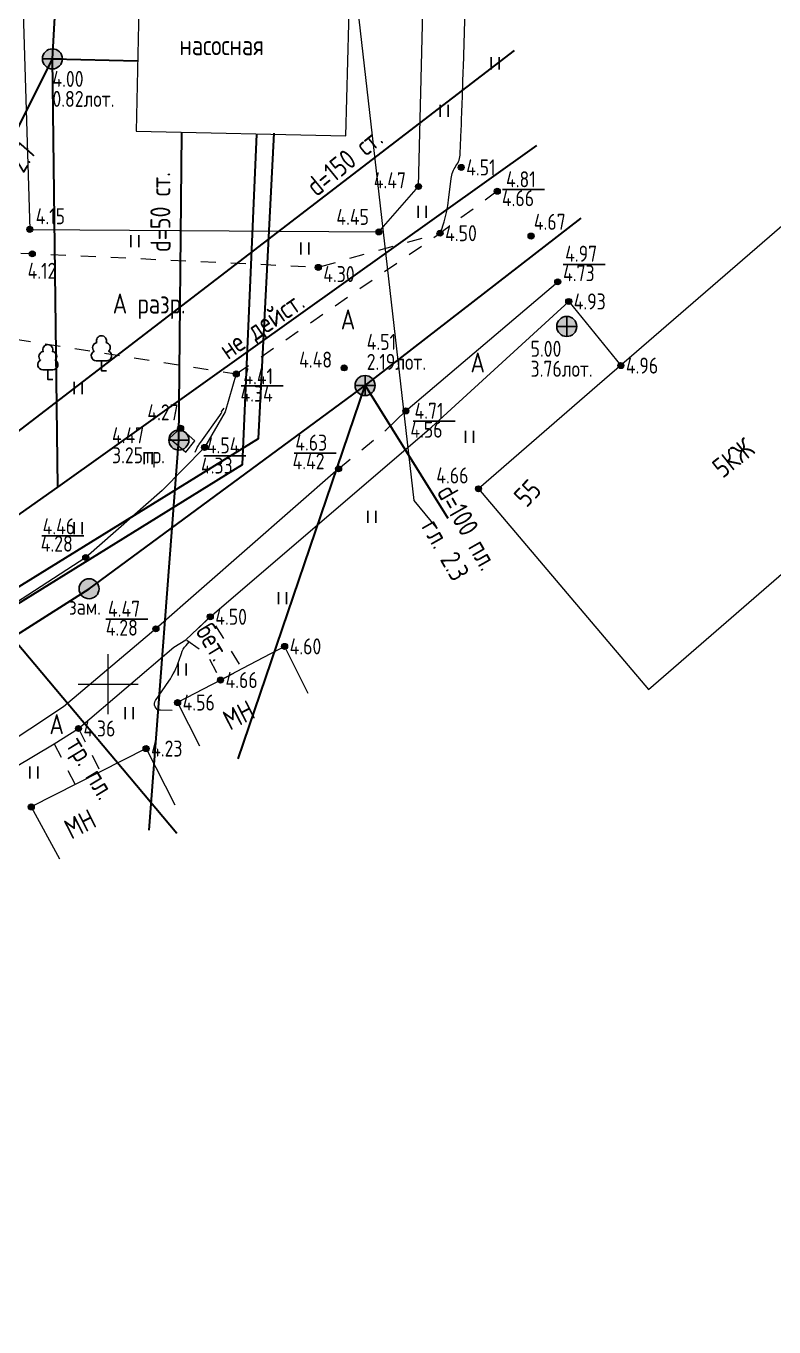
# Model space of a CAD drawing. Header units: metres. Extents: x 24337 to 25822, y 26642 to 34102.
# Drawn here: x 24584.5 to 24621.9, y 33267.9 to 33332.9 of the extents above; entities that cross this region are included whole.
import ezdxf

# ---------------------------------------------------------------- set-up
doc = ezdxf.new("R2010")
doc.units = ezdxf.units.M
doc.linetypes.add('g5_01_5x1_5', pattern=[3, 1.5, -1.5])
for name, color, linetype in [('02_Сетка', 7, 'Continuous'), ('03_Здания и строения', 7, 'Continuous'), ('10_Границы покрытий и угодий', 7, 'Continuous'), ('13_Растительность', 7, 'Continuous'), ('14_Ограждения', 7, 'Continuous'), ('19_Горизонтали', 7, 'Continuous'), ('30_Канализация', 7, 'Continuous'), ('31_Водопровод', 7, 'Continuous'), ('33_Газопровод', 7, 'Continuous'), ('37_Кабель низкого напряжения', 7, 'Continuous'), ('44_Крышки колодцев', 7, 'Continuous'), ('45_Номера колодцев', 7, 'Continuous'), ('61_Отметки высоты поверхности', 7, 'Continuous')]:
    doc.layers.add(name, color=color, linetype=linetype)
doc.styles.add('LIKE11', font='bm431.shx')
doc.styles.add('Line_GUGK', font='', dxfattribs={"height": 1})
doc.styles.get("Standard").update_dxf_attribs({"font": 'GOST_0.TTF', "height": 2})
doc.styles.get('Line_GUGK').set_extended_font_data('Bm431', italic=True)
doc.linetypes.add('g5_119_3', pattern='A,8,-2,[31,GUGK_2005.shx,S=0.2,R=0,X=0,Y=0],8,[31,GUGK_2005.shx,S=0.2,R=180.000005,X=0,Y=0],-2', length=20)
doc.linetypes.add('g5_122_g', pattern='A,2,-2,3,-0.6,["Г",Line_GUGK,S=2,R=0,X=0,Y=-1],-2.8,3,-2,8,-2,8,-2,6', length=41.4)
doc.linetypes.add('g5_122_k', pattern='A,2,-2,3,-0.6,["К",Line_GUGK,S=2,R=0,X=0,Y=-1],-3,3,-2,8,-2,8,-2,6', length=41.6)
doc.linetypes.add('g5_122_kn', pattern='A,2,-2,3,-0.6,["Кн",Line_GUGK,S=2,R=0,X=0,Y=-1],-5,3,-2,8,-2,8,-2,6', length=43.6)
doc.linetypes.add('g5_122_v', pattern='A,2,-2,3,-0.6,["В",Line_GUGK,S=2,R=0,X=0,Y=-1],-2.8,3,-2,8,-2,8,-2,6', length=41.4)
doc.linetypes.add('g5_476_3', pattern='A,2.5,[30,GUGK_2005.shx,S=2,R=0,X=0,Y=0],5,[30,GUGK_2005.shx,S=2,R=180.000005,X=0,Y=0],2.5', length=10)

# ---------------------------------------------------------------- blocks, each defined once
blk = doc.blocks.new('g5_401')
at = {"color": 0, "flags": 128}
for points in [[(-0.4, 0), (-0.4, 1.2)], [(0.4, 0), (0.4, 1.2)]]:
    blk.add_lwpolyline(points, dxfattribs=at)
blk = doc.blocks.new('g5_330')
at = {"linetype": 'ByBlock'}
blk.add_hatch(color=0, dxfattribs=at).paths.add_polyline_path([(-0.3, 0, 1), (0.3, 0, 1)])
at = {"color": 0, "linetype": 'ByBlock', "lineweight": -2}
blk.add_circle((0, 0), 0.3, dxfattribs=at)
at = {"color": 0, "linetype": 'ByBlock', "lineweight": 15, "flags": 12}
for tag, p in [('number', (-7.62, -0.8)), ('z', (0.5, -0.8))]:
    blk.add_attdef(tag, p, '', height=1.6, dxfattribs=at)
blk = doc.blocks.new('g5_117v')
h = blk.add_hatch(color=255)
h.paths.add_polyline_path([(-0.92, 0.07), (0.92, 0.07, 0.921954)])
h.paths.add_polyline_path([(0.92, -0.07), (-0.92, -0.07, 0.921954)])
at = {"color": 0}
blk.add_line((-1, 0), (1, 0), dxfattribs=at)
blk.add_circle((0, 0), 1, dxfattribs=at)
at = {"style": 'LIKE11', "flags": 8}
blk.add_attdef('Номер', (0, 1.7), '', height=1.6, dxfattribs=at)
at = {"layer": '45_Номера колодцев', "style": 'LIKE11', "flags": 8}
for tag, p in [('Отметка кольца люка', (0, -2.8)), ('Отметка земли (возле него)', (0, -4.8)), ('Верх прокладки', (0, -6.8)), ('Низ прокладки', (0, -8.8))]:
    blk.add_attdef(tag, p, '', height=1.6, dxfattribs=at)
blk = doc.blocks.new('g5_117kb')
h = blk.add_hatch(color=255)
h.paths.add_polyline_path([(0.07, 0.07), (0.92, 0.07, 0.367426), (0.07, 0.92)])
h.paths.add_polyline_path([(-0.08, 0.92, 0.367426), (-0.92, 0.07), (-0.08, 0.07)])
h.paths.add_polyline_path([(-0.08, -0.08), (-0.92, -0.08, 0.367426), (-0.08, -0.92)])
h.paths.add_polyline_path([(0.07, -0.92, 0.367426), (0.92, -0.08), (0.07, -0.08)])
at = {"color": 0, "flags": 128}
for points in [[(-1, 0), (1, 0)], [(0, 1), (0, -1)]]:
    blk.add_lwpolyline(points, dxfattribs=at)
at = {"color": 0}
blk.add_circle((0, 0), 1, dxfattribs=at)
at = {"style": 'LIKE11', "flags": 8}
for tag, p in [('Номер', (0, 1.7)), ('Отметка кольца люка', (0, -2.8)), ('Отметка земли (возле него)', (0, -4.8)), ('Верх прокладки', (0, -6.8)), ('Низ прокладки', (0, -8.8))]:
    blk.add_attdef(tag, p, '', height=1.6, dxfattribs=at)
blk = doc.blocks.new('g5_118')
h = blk.add_hatch(color=255)
edge = h.paths.add_edge_path()
edge.add_arc((0, 0), 0.925, 0, 360)
at = {"color": 0}
blk.add_circle((0, 0), 1, dxfattribs=at)
at = {"style": 'LIKE11', "flags": 8}
for tag, p, height in [('Номер', (0, 1.7), 1.6), ('Текст', (1.17, -0.66), 2), ('Отметка кольца люка', (0, -2.8), 1.6), ('Отметка земли (возле него)', (0, -4.8), 1.6), ('Верх прокладки', (0, -6.8), 1.6), ('Низ прокладки', (0, -8.8), 1.6)]:
    blk.add_attdef(tag, p, '', height=height, dxfattribs=at)
blk = doc.blocks.new('g5_388_1')
at = {"color": 0, "flags": 128}
blk.add_lwpolyline([(0, 0.99), (0.51, 0.99, 0.798042), (0.73, 1.95, 0.636328), (0.46, 2.81, 0.533064), (0, 3.5, 0.533064), (-0.46, 2.81, 0.636328), (-0.73, 1.95, 0.798042), (-0.51, 0.99)], format="xyb", dxfattribs=at)
for points in [[(0, 0.99), (-0.51, 0.99)], [(0.5, 0), (0, 0), (0, 0.99)]]:
    blk.add_lwpolyline(points, dxfattribs=at)
at = {"style": 'LIKE11', "flags": 8}
for tag, p in [('Описание', (-14.19, 0.84)), ('Метрические данные', (1.49, 0.46))]:
    blk.add_attdef(tag, p, '', height=2, dxfattribs=at)
blk = doc.blocks.new('g5_012')
at = {"color": 92, "linetype": 'ByBlock', "lineweight": -2}
for p, q in [((0, -3), (0, 3)), ((-3, 0), (3, 0))]:
    blk.add_line(p, q, dxfattribs=at)

msp = doc.modelspace()

# ---------------------------------------------------------------- linework, layer by layer
at = {"layer": '03_Здания и строения', "color": 7, "linetype": 'Continuous', "lineweight": 20, "ltscale": 0.5, "flags": 128}
for points in [[(24590.208, 33336.835), (24589.993, 33327.639), (24600.48, 33327.393), (24600.726, 33336.742), (24590.208, 33336.835)], [(24622.285, 33322.884), (24613.053, 33314.902), (24607.111, 33309.765), (24615.613, 33299.734), (24630.769, 33312.875)], [(24597.422, 33301.89), (24595.308, 33300.781), (24595.308, 33300.781), (24594.217, 33300.209), (24592.071, 33299.083)], [(24597.422, 33301.89), (24598.589, 33299.547)], [(24592.071, 33299.083), (24593.166, 33296.929)], [(24590.496, 33296.785), (24584.756, 33293.87)], [(24590.496, 33296.785), (24591.931, 33293.974)], [(24584.756, 33293.87), (24586.171, 33291.281)]]:
    msp.add_lwpolyline(points, dxfattribs=at)
at = {"layer": '10_Границы покрытий и угодий', "color": 7, "linetype": 'g5_01_5x1_5', "lineweight": 20, "ltscale": 0.5, "flags": 128}
for points in [[(24608.052, 33324.629), (24605.196, 33322.534), (24599.103, 33320.827), (24584.808, 33321.504), (24580.439, 33321.615), (24579.23, 33321.836), (24577.355, 33322.961)], [(24595.006, 33315.504), (24605.196, 33322.534)], [(24579.53, 33317.943), (24595.006, 33315.504)], [(24600.122, 33310.762), (24602.479, 33312.701)], [(24594.217, 33300.209), (24595.308, 33300.781), (24593.704, 33303.369), (24592.489, 33302.225), (24593.508, 33301.525), (24594.217, 33300.209)], [(24585.908, 33297.021), (24587.116, 33297.786)], [(24587.116, 33297.786), (24588.213, 33295.626)], [(24585.908, 33297.021), (24586.944, 33294.981)]]:
    msp.add_lwpolyline(points, dxfattribs=at)
at = {"layer": '10_Границы покрытий и угодий', "color": 7, "linetype": 'Continuous', "lineweight": 20, "ltscale": 0.5, "flags": 128}
for points in [[(24602.479, 33312.701), (24603.484, 33313.653), (24611.072, 33320.104)], [(24578.202, 33292.446), (24585.908, 33297.021), (24587.116, 33297.786), (24591.879, 33301.857), (24592.489, 33302.225), (24593.704, 33303.369), (24604.765, 33312.851), (24611.623, 33319.124), (24614.231, 33315.92)], [(24595.006, 33315.504), (24594.448, 33313.607), (24593.42, 33311.833), (24591.305, 33309.682), (24587.477, 33306.333), (24571.459, 33295.941), (24560.586, 33290.529), (24556.664, 33291.355), (24555.374, 33294.102), (24556.306, 33305.762), (24557.861, 33318.515)], [(24600.122, 33310.762), (24590.991, 33302.767), (24586.37, 33298.873), (24582.986, 33296.636), (24577.484, 33293.511), (24574.02, 33291.544), (24563.076, 33285.386), (24552.856, 33279.8), (24540.369, 33272.927), (24536.955, 33271.098), (24527.181, 33265.617), (24525.729, 33264.855)]]:
    msp.add_lwpolyline(points, dxfattribs=at)
at = {"layer": '14_Ограждения', "color": 7, "linetype": 'g5_476_3', "lineweight": 20, "ltscale": 0.5, "flags": 128}
msp.add_lwpolyline([(24584.13, 33340.646), (24584.683, 33322.727), (24602.128, 33322.595), (24604.116, 33324.868), (24604.407, 33336.992), (24593.691, 33340.482), (24584.13, 33340.646)], dxfattribs=at)
at = {"layer": '19_Горизонтали', "color": 32, "linetype": 'Continuous', "lineweight": 20, "ltscale": 0.5, "elevation": 4.5, "flags": 128}
for points in [[(24605.267, 33322.586), (24605.249, 33322.575, -0.694849), (24605.237, 33322.583), (24605.389, 33323.096, 0.041794), (24605.613, 33324.182), (24605.745, 33325.274, -0.127312), (24605.988, 33325.893), (24605.988, 33325.893, 0.148189), (24606.203, 33326.515), (24606.249, 33327.722, 0.001813), (24606.356, 33330.823), (24606.484, 33334.934, -0.148872), (24607.136, 33336.858), (24607.755, 33337.721)], [(24592.953, 33311.588), (24593.013, 33311.737, -0.052802), (24593.11, 33311.923), (24593.11, 33311.923, -0.009843), (24593.23, 33312.096), (24594.19, 33313.421, 0.034045), (24594.254, 33313.524), (24594.27, 33313.553, 0.235748), (24594.271, 33313.603), (24594.271, 33313.603, -0.305452), (24594.279, 33313.649), (24594.405, 33313.784)], [(24591.801, 33298.689), (24591.217, 33298.698, -0.599284), (24590.965, 33299.188), (24591.627, 33300.148, 0.071316), (24592.15, 33301.2), (24592.262, 33301.54, -0.10268), (24592.492, 33301.94), (24592.649, 33302.115)]]:
    msp.add_lwpolyline(points, format="xyb", dxfattribs=at)
at = {"layer": '30_Канализация', "color": 12, "linetype": 'g5_122_k', "lineweight": 30, "ltscale": 0.5, "flags": 128}
for points in [[(24511.837, 33258.836), (24519.728, 33270.588), (24530.377, 33275.4), (24553.582, 33286.931), (24558.814, 33297.681), (24559.743, 33304.324), (24561.903, 33317.96), (24571.643, 33317.465), (24578.023, 33315.637), (24585.813, 33331.244), (24586.52, 33343.734), (24587.191, 33360.171), (24586.982, 33372.426)], [(24553.582, 33286.931), (24586.087, 33309.844), (24585.813, 33331.244)], [(24585.813, 33331.244), (24590.075, 33331.144)], [(24586.087, 33309.844), (24610.024, 33326.92)], [(24513.522, 33273.186), (24526.194, 33265.435), (24531.901, 33269.174), (24553.682, 33283.178), (24587.645, 33304.77), (24601.442, 33314.922), (24612.252, 33323.287)], [(24595.105, 33296.267), (24601.442, 33314.922)], [(24601.442, 33314.922), (24605.579, 33308.296)]]:
    msp.add_lwpolyline(points, dxfattribs=at)
at = {"layer": '30_Канализация', "color": 22, "linetype": 'g5_122_kn', "lineweight": 30, "ltscale": 0.5, "flags": 128}
for points in [[(24506.187, 33257.139), (24528.435, 33270.457), (24596.122, 33312.274), (24596.907, 33327.529)], [(24507.207, 33256.767), (24528.951, 33269.86), (24595.318, 33310.978), (24596.026, 33327.477)]]:
    msp.add_lwpolyline(points, dxfattribs=at)
at = {"layer": '31_Водопровод', "color": 94, "linetype": 'g5_122_v', "lineweight": 30, "ltscale": 0.5, "flags": 128}
for points in [[(24556.531, 33286.499), (24561.293, 33295.147), (24608.917, 33331.661)], [(24590.658, 33292.702), (24592.135, 33312.199), (24592.28, 33327.548)]]:
    msp.add_lwpolyline(points, dxfattribs=at)
at = {"layer": '31_Водопровод', "color": 7, "linetype": 'Continuous', "lineweight": 20, "ltscale": 0.5, "flags": 128}
msp.add_lwpolyline([(24591.669, 33312.295), (24592.478, 33311.59), (24592.928, 33312.168), (24592.22, 33312.789), (24591.669, 33312.295)], dxfattribs=at)
at = {"layer": '33_Газопровод', "color": 132, "linetype": 'g5_122_g', "lineweight": 30, "ltscale": 0.5, "flags": 128}
msp.add_lwpolyline([(24573.038, 33348.992), (24573.528, 33314.556), (24592.025, 33292.56)], dxfattribs=at)
at = {"layer": '37_Кабель низкого напряжения', "color": 1, "linetype": 'g5_119_3', "lineweight": 20, "ltscale": 0.5, "flags": 128}
msp.add_lwpolyline([(24608.602, 33339.059), (24600.726, 33336.742), (24603.88, 33309.186), (24604.981, 33307.844)], dxfattribs=at)
at = {"layer": '61_Отметки высоты поверхности', "flags": 128}
for points in [[(24608.313, 33324.71), (24610.412, 33324.71)], [(24611.353, 33320.973), (24613.452, 33320.973)], [(24595.257, 33314.907), (24597.356, 33314.907)], [(24603.842, 33313.15), (24605.94, 33313.15)], [(24597.892, 33311.538), (24599.991, 33311.538)], [(24593.389, 33311.405), (24595.487, 33311.405)], [(24585.291, 33307.417), (24587.39, 33307.417)], [(24588.492, 33303.255), (24590.591, 33303.255)]]:
    msp.add_lwpolyline(points, dxfattribs=at)

# ---------------------------------------------------------------- block references
at = {"layer": '02_Сетка', "color": 92, "linetype": 'Continuous', "lineweight": 15, "ltscale": 0.5, "xscale": 0.5, "yscale": 0.5}
msp.add_blockref('g5_012', (24588.601, 33300), dxfattribs=at)
at = {"layer": '13_Растительность', "color": 92, "linetype": 'Continuous', "lineweight": 20, "xscale": 0.5, "yscale": 0.5, "zscale": 0.5}
for name, p in [('g5_401', (24607.94, 33330.721)), ('g5_401', (24605.399, 33328.345)), ('g5_401', (24604.301, 33323.298)), ('g5_401', (24589.93, 33321.833)), ('g5_401', (24598.429, 33321.467)), ('g5_388_1', (24588.263, 33315.662, 4.232)), ('g5_388_1', (24585.585, 33315.218, 4.128)), ('g5_401', (24606.669, 33312.064)), ('g5_401', (24601.787, 33308.065)), ('g5_401', (24597.323, 33303.997)), ('g5_401', (24592.302, 33300.441)), ('g5_401', (24589.652, 33298.255)), ('g5_401', (24584.887, 33295.291))]:
    msp.add_blockref(name, p, dxfattribs=at)
at = {"layer": '13_Растительность', "color": 92, "linetype": 'Continuous', "lineweight": 20, "ltscale": 0.5, "xscale": 0.5, "yscale": 0.5}
for p in [(24587.101, 33314.5), (24590.601, 33311), (24587.101, 33307.5)]:
    msp.add_blockref('g5_401', p, dxfattribs=at)
at = {"layer": '44_Крышки колодцев', "color": 7, "linetype": 'Continuous', "lineweight": 20, "xscale": 0.5, "yscale": 0.5, "zscale": 0.5}
for name, p in [('g5_117kb', (24585.813, 33331.244, 4)), ('g5_117kb', (24611.525, 33317.874, 5.005)), ('g5_117kb', (24601.442, 33314.922, 4.506)), ('g5_117v', (24592.135, 33312.199, 4.467)), ('g5_118', (24587.645, 33304.77))]:
    msp.add_blockref(name, p, dxfattribs=at)
at = {"layer": '61_Отметки высоты поверхности', "color": 7, "linetype": 'Continuous', "lineweight": 20, "xscale": 0.5, "yscale": 0.5, "zscale": 0.5}
for p in [(24606.247, 33325.821, 4.508), (24604.116, 33324.868, 4.471), (24608.052, 33324.629, 4.657), (24584.683, 33322.727, 4.148), (24602.128, 33322.595, 4.446), (24605.196, 33322.534, 4.496), (24609.739, 33322.393, 4.667), (24584.808, 33321.504, 4.12), (24599.103, 33320.827, 4.305), (24611.072, 33320.104, 4.733), (24611.623, 33319.124, 4.927), (24614.231, 33315.92, 4.964), (24595.006, 33315.504, 4.335), (24600.396, 33315.805, 4.479), (24603.484, 33313.653, 4.557), (24592.22, 33312.789, 4.268), (24593.42, 33311.833, 4.334), (24600.122, 33310.762, 4.424), (24607.111, 33309.765, 4.659), (24587.477, 33306.333, 4.277), (24593.704, 33303.369, 4.497), (24590.991, 33302.767, 4.276), (24597.422, 33301.89, 4.595), (24594.217, 33300.209, 4.663), (24592.071, 33299.083, 4.556), (24587.116, 33297.786, 4.363), (24590.496, 33296.785, 4.229), (24584.756, 33293.87, 4.357)]:
    msp.add_blockref('g5_330', p, dxfattribs=at)

# ---------------------------------------------------------------- texts
at = {"layer": '03_Здания и строения', "color": 7, "linetype": 'Continuous', "lineweight": 15}
msp.add_text('насосная', height=1, dxfattribs=at).set_placement((24592.157, 33331.427))
for s, rotation, p in [('5КЖ', 38.25142, (24619.323, 33310.257)), ('55', 45.92114, (24609.517, 33308.782)), ('МН', 26.90217, (24594.685, 33297.67)), ('МН', 26.90217, (24586.753, 33292.229))]:
    msp.add_text(s, height=1, rotation=rotation, dxfattribs=at).set_placement(p)
at = {"layer": '10_Границы покрытий и угодий', "color": 7, "linetype": 'Continuous', "lineweight": 15}
for s, p in [('А разр.', (24588.827, 33318.52)), ('А', (24600.228, 33317.725)), ('А', (24606.713, 33315.577)), ('А', (24585.665, 33297.505))]:
    msp.add_text(s, height=1, dxfattribs=at).set_placement(p)
for s, p in [('бет.', (24592.936, 33302.646)), ('тр. пл.', (24586.449, 33296.995))]:
    msp.add_text(s, height=1, rotation=301.18897, dxfattribs=at).set_placement(p)
at = {"layer": '30_Канализация', "color": 12, "linetype": 'Continuous', "lineweight": 15}
for s, rotation, p in [('гл. 2.7', 59.5178, (24583.409, 33323.855)), ('не дейст.', 34.56448, (24594.593, 33316.184)), ('d=100 пл.', 299.62491, (24604.995, 33309.612)), ('гл. 2.3', 299.62491, (24604.229, 33307.878))]:
    msp.add_text(s, height=1, rotation=rotation, dxfattribs=at).set_placement(p)
at = {"layer": '31_Водопровод', "color": 94, "linetype": 'Continuous', "lineweight": 15}
for s, rotation, p in [('d=150 ст.', 39.36962, (24599.019, 33324.319)), ('d=50 ст.', 90.18105, (24591.718, 33321.592))]:
    msp.add_text(s, height=1, rotation=rotation, dxfattribs=at).set_placement(p)
at = {"layer": '45_Номера колодцев', "color": 7, "linetype": 'Continuous', "lineweight": 15, "ltscale": 0.5}
for s, p in [('4.00', (24585.813, 33329.844)), ('0.82лот.', (24585.813, 33328.844)), ('4.51', (24601.525, 33316.705)), ('5.00', (24609.715, 33316.36)), ('2.19лот.', (24601.525, 33315.705)), ('3.76лот.', (24609.715, 33315.36)), ('4.47', (24588.792, 33312.038)), ('3.25тр.', (24588.792, 33311.038)), ('зам.', (24586.643, 33303.469))]:
    msp.add_text(s, height=0.8, dxfattribs=at).set_placement(p)
at = {"layer": '61_Отметки высоты поверхности', "color": 7, "linetype": 'Continuous', "lineweight": 15, "ltscale": 0.5}
for s, p in [('4.51', (24606.497, 33325.421)), ('4.47', (24601.878, 33324.776)), ('4.81', (24608.489, 33324.828)), ('4.66', (24608.283, 33323.884)), ('4.15', (24584.978, 33322.98)), ('4.45', (24600.008, 33322.95)), ('4.67', (24609.881, 33322.702)), ('4.50', (24605.446, 33322.134)), ('4.97', (24611.445, 33321.111)), ('4.12', (24584.572, 33320.255)), ('4.30', (24599.353, 33320.093)), ('4.73', (24611.34, 33320.135)), ('4.93', (24611.873, 33318.724)), ('4.48', (24598.147, 33315.816)), ('4.96', (24614.481, 33315.52)), ('4.41', (24595.36, 33314.984)), ('4.34', (24595.216, 33314.116)), ('4.71', (24603.915, 33313.26)), ('4.27', (24590.561, 33313.186)), ('4.56', (24603.707, 33312.317)), ('4.54', (24593.534, 33311.535)), ('4.63', (24597.954, 33311.67)), ('4.42', (24597.818, 33310.737)), ('4.33', (24593.242, 33310.524)), ('4.66', (24605.004, 33310.031)), ('4.46', (24585.324, 33307.488)), ('4.28', (24585.23, 33306.622)), ('4.47', (24588.59, 33303.368)), ('4.50', (24593.954, 33302.969)), ('4.28', (24588.482, 33302.424)), ('4.60', (24597.672, 33301.49)), ('4.66', (24594.467, 33299.809)), ('4.56', (24592.321, 33298.683)), ('4.36', (24587.366, 33297.386)), ('4.23', (24590.746, 33296.385))]:
    msp.add_text(s, height=0.8, dxfattribs=at).set_placement(p)

doc.saveas('drawing.dxf')
